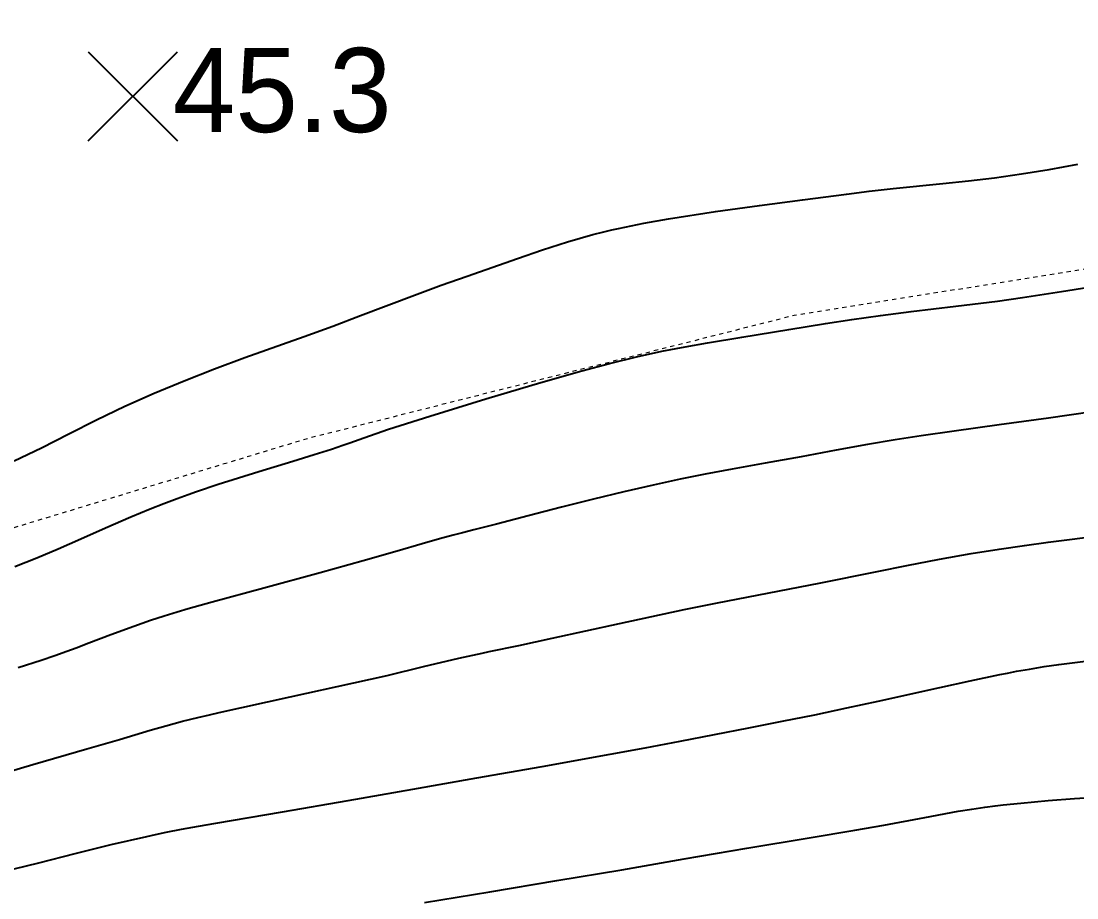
# Model space of a CAD drawing. Header units: millimetres. Extents: x 156921 to 159642, y 477538 to 479586.
# Drawn here: x 157664.06 to 157689.17, y 479195.66 to 479216.5 of the extents above; entities that cross this region are included whole.
import ezdxf

# ---------------------------------------------------------------- set-up
doc = ezdxf.new("R2010")
doc.units = ezdxf.units.MM
doc.header["$MEASUREMENT"] = 0
doc.linetypes.add('DGN Style 3', pattern=[0.047061, 0.033615, -0.013446])
doc.layers.add('D0025110', color=66, linetype='Continuous', lineweight=0, transparency=0.6)
for name, color, linetype, transparency in [('F0017111', 94, 'Continuous', 0.6), ('F0017114', 80, 'Continuous', 0.6), ('F0027132', 56, 'Continuous', 0.6), ('F0027217', 56, 'Continuous', 0.6)]:
    doc.layers.add(name, color=color, linetype=linetype, transparency=transparency)
doc.styles.add('HM 6_일반문자', font='BAREUNDOTUMPRO1.TTF')

# ---------------------------------------------------------------- blocks, each defined once
blk = doc.blocks.new('F0027217')
at = {"layer": 'F0027217'}
for points in [[(-0.707, 0.707), (0.707, -0.707)], [(-0.707, -0.707), (0.707, 0.707)]]:
    blk.add_lwpolyline(points, dxfattribs=at)

msp = doc.modelspace()

# ---------------------------------------------------------------- linework, layer by layer
at = {"layer": 'D0025110', "linetype": 'DGN Style 3', "transparency": 33554521, "flags": 128}
msp.add_lwpolyline([(157701.863, 479223.579), (157702.751, 479223.477), (157702.917, 479223.355), (157703.499, 479221.601), (157703.873, 479211.681), (157702.15, 479211.287), (157690.273, 479210.748), (157682.443, 479209.502), (157670.835, 479206.565), (157660.188, 479203.332), (157647.924, 479199.042), (157622.337, 479186.137), (157616.734, 479182.771), (157615.593, 479183.149), (157611.199, 479187.571), (157615.053, 479191.339), (157620.447, 479196.082), (157628.87, 479202.968), (157636.837, 479209.553), (157644.45, 479215.887), (157654.17, 479225.414), (157659.858, 479231.056), (157662.809, 479233.557), (157667.154, 479236.39), (157671.553, 479238.217), (157675.547, 479239.45), (157676.51, 479239.439), (157677.984, 479239.169), (157679.279, 479238.567), (157680.985, 479237.264), (157683.42, 479235.164), (157687.725, 479231.325), (157689.377, 479230.006), (157692.757, 479227.631), (157693.295, 479227.28), (157694.23, 479226.687), (157695.077, 479226.158), (157697.261, 479225.016), (157701.863, 479223.579)], dxfattribs=at)
at = {"layer": 'F0017111', "transparency": 33554521, "flags": 128}
for points in [[(157663.892, 479206.045), (157664.539, 479206.359), (157665.19, 479206.689), (157665.85, 479207.021), (157666.526, 479207.343), (157667.219, 479207.653), (157667.931, 479207.952), (157668.653, 479208.236), (157669.377, 479208.503), (157670.789, 479209.006), (157671.467, 479209.251), (157672.128, 479209.499), (157673.417, 479209.989), (157674.047, 479210.222), (157674.664, 479210.439), (157675.864, 479210.857), (157676.457, 479211.06), (157677.053, 479211.252), (157677.353, 479211.341), (157677.655, 479211.425), (157677.92, 479211.494), (157678.11, 479211.54), (157678.263, 479211.574), (157678.866, 479211.7), (157679.455, 479211.803), (157680.572, 479211.974), (157681.621, 479212.12), (157682.642, 479212.255), (157683.685, 479212.391), (157684.23, 479212.46), (157684.795, 479212.523), (157685.98, 479212.641), (157686.593, 479212.704), (157687.212, 479212.778), (157687.848, 479212.868), (157688.508, 479212.977), (157689.193, 479213.102)], [(157663.905, 479203.536), (157664.429, 479203.74), (157664.937, 479203.954), (157665.476, 479204.191), (157666.06, 479204.451), (157666.665, 479204.713), (157667.128, 479204.906), (157667.45, 479205.034), (157667.765, 479205.153), (157668.026, 479205.247), (157668.23, 479205.318), (157668.747, 479205.489), (157669.709, 479205.793), (157670.522, 479206.042), (157671.03, 479206.199), (157671.437, 479206.328), (157671.711, 479206.419), (157671.874, 479206.477), (157672.209, 479206.596), (157672.797, 479206.797), (157673.781, 479207.112), (157675.106, 479207.52), (157676.416, 479207.907), (157677.397, 479208.187), (157678.053, 479208.361), (157678.696, 479208.518), (157679.298, 479208.651), (157679.855, 479208.761), (157680.385, 479208.855), (157681.196, 479208.989), (157682.318, 479209.171), (157683.191, 479209.311), (157683.817, 479209.405), (157684.498, 479209.5), (157685.224, 479209.594), (157686.288, 479209.724), (157687.281, 479209.847), (157687.875, 479209.929), (157688.801, 479210.069), (157690.1, 479210.28)], [(157689.531, 479207.21), (157688.493, 479207.065), (157687.321, 479206.901), (157686.247, 479206.751), (157685.461, 479206.638), (157684.844, 479206.543), (157684.189, 479206.432), (157683.445, 479206.297), (157682.614, 479206.144), (157681.752, 479205.991), (157680.969, 479205.852), (157680.325, 479205.732), (157679.735, 479205.612), (157679.091, 479205.471), (157678.392, 479205.31), (157677.67, 479205.136), (157676.912, 479204.943), (157676.118, 479204.736), (157675.367, 479204.541), (157674.825, 479204.405), (157674.551, 479204.338), (157674.333, 479204.282), (157674.01, 479204.194), (157673.592, 479204.074), (157673, 479203.901), (157672.193, 479203.668), (157671.173, 479203.386), (157669.826, 479203.02), (157668.6, 479202.685), (157668.031, 479202.527), (157667.772, 479202.451), (157667.462, 479202.355), (157667.131, 479202.248), (157666.736, 479202.11), (157666.188, 479201.907), (157665.665, 479201.709), (157665.363, 479201.594), (157665.142, 479201.512), (157664.859, 479201.411), (157664.535, 479201.301), (157663.984, 479201.123)], [(157663.752, 479198.65), (157664.332, 479198.823), (157665.618, 479199.199), (157666.395, 479199.424), (157667.128, 479199.643), (157667.497, 479199.749), (157667.893, 479199.854), (157668.258, 479199.945), (157668.534, 479200.009), (157668.765, 479200.06), (157670.454, 479200.432), (157671.972, 479200.767), (157672.762, 479200.946), (157673.626, 479201.155), (157674.468, 479201.355), (157674.802, 479201.43), (157675.024, 479201.477), (157675.189, 479201.51), (157675.894, 479201.656), (157676.684, 479201.829), (157678.29, 479202.183), (157679.827, 479202.508), (157680.62, 479202.669), (157683.04, 479203.141), (157684.415, 479203.419), (157685.125, 479203.56), (157685.898, 479203.706), (157686.656, 479203.841), (157687.321, 479203.948), (157687.922, 479204.036), (157688.488, 479204.114), (157689.813, 479204.276)], [(157673.648, 479195.545), (157675.206, 479195.8), (157676.799, 479196.065), (157678.341, 479196.326), (157679.831, 479196.583), (157681.316, 479196.837), (157682.797, 479197.083), (157683.888, 479197.266), (157684.574, 479197.388), (157685.548, 479197.569), (157686.348, 479197.715), (157686.671, 479197.767), (157686.978, 479197.812), (157687.228, 479197.844), (157687.418, 479197.867), (157687.836, 479197.91), (157688.487, 479197.972), (157689.112, 479198.02), (157689.726, 479198.055)]]:
    msp.add_lwpolyline(points, dxfattribs=at)
at = {"layer": 'F0017114', "transparency": 33554521, "flags": 128}
msp.add_lwpolyline([(157663.597, 479196.272), (157664.474, 479196.49), (157665.344, 479196.712), (157666.202, 479196.925), (157667.043, 479197.117), (157667.251, 479197.162), (157667.509, 479197.216), (157667.869, 479197.287), (157668.278, 479197.363), (157668.684, 479197.433), (157670.276, 479197.699), (157671.832, 479197.97), (157673.37, 479198.24), (157674.898, 479198.507), (157676.452, 479198.782), (157678.068, 479199.07), (157678.897, 479199.222), (157679.731, 479199.381), (157681.369, 479199.698), (157682.161, 479199.854), (157682.934, 479200.011), (157683.693, 479200.17), (157684.441, 479200.333), (157685.911, 479200.659), (157686.631, 479200.816), (157687.339, 479200.965), (157687.514, 479201.001), (157687.733, 479201.043), (157688.039, 479201.097), (157688.388, 479201.154), (157688.737, 479201.205), (157689.433, 479201.292)], dxfattribs=at)

# ---------------------------------------------------------------- block references
at = {"layer": 'F0027217', "linetype": 'Continuous', "lineweight": 13, "transparency": 33554521, "xscale": 1.5, "yscale": 1.5, "zscale": 1.5}
msp.add_blockref('F0027217', (157666.714, 479214.714, -454.708), dxfattribs=at)

# ---------------------------------------------------------------- texts
at = {"layer": 'F0027132', "transparency": 33554521, "style": 'HM 6_일반문자'}
msp.add_text('45.3', height=2, dxfattribs=at).set_placement((157667.664, 479213.864, -454.708))

doc.saveas('drawing.dxf')
